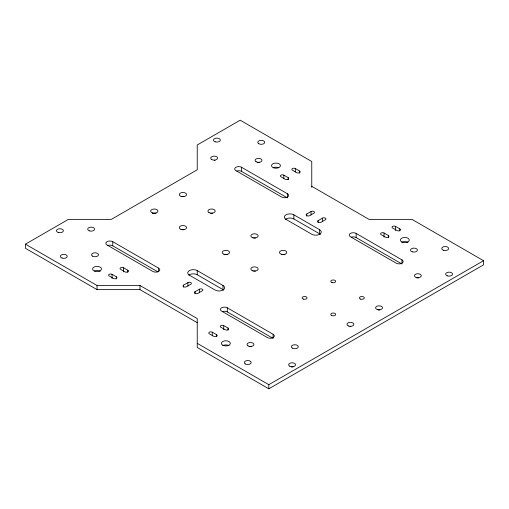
<?xml version="1.0" encoding="UTF-8"?>
<svg xmlns="http://www.w3.org/2000/svg" width="509" height="509" viewBox="0 0 509 509"><rect width="100%" height="100%" fill="white"/><g stroke="black" fill="none" stroke-linecap="round" stroke-linejoin="round"><path stroke-width="0.76" d="M197.237 322.687L139.975 289.627L97.028 289.627L25.45 248.303L25.45 244.167L68.397 219.373L111.344 219.373L197.237 169.783L197.237 144.989L240.184 120.194L311.762 161.518L311.762 187.344M183.641 285.078L187.936 282.603A2.023 1.171 0 0 1 190.799 282.603A2.023 1.171 0 0 1 190.792 284.251L186.498 286.732A2.023 1.171 0 0 1 183.634 286.732A2.023 1.171 0 0 1 183.641 285.078L183.641 287.146M306.755 214.003L311.05 211.521A2.023 1.171 0 0 1 313.913 211.521A2.023 1.171 0 0 1 313.907 213.176L309.612 215.657A2.023 1.171 0 0 1 306.749 215.657A2.023 1.171 0 0 1 306.755 214.003L306.755 216.071M195.093 291.695L199.388 289.214A2.023 1.171 0 0 1 202.251 289.214A2.023 1.171 0 0 1 202.245 290.868L197.95 293.343A2.023 1.171 0 0 1 195.087 293.343A2.023 1.171 0 0 1 195.093 291.695L195.093 293.757M318.208 220.613L322.502 218.132A2.023 1.171 0 0 1 325.366 218.132A2.023 1.171 0 0 1 325.359 219.786L321.064 222.268A2.023 1.171 0 0 1 318.201 222.268A2.023 1.171 0 0 1 318.208 220.613L318.208 222.681M197.237 343.352L268.816 384.677L483.55 260.697L483.55 264.833L268.816 388.806L197.237 347.482L197.237 318.551L139.975 285.492L97.028 285.492L25.45 244.167M483.55 260.697L411.972 219.373L369.025 219.373L311.762 186.313M299.591 171.024A2.023 1.171 0 0 1 299.597 172.678A2.023 1.171 0 0 1 296.734 172.678L292.44 170.197A2.023 1.171 0 0 1 292.433 168.543A2.023 1.171 0 0 1 295.296 168.543L299.597 171.024L299.597 173.092M399.8 228.878A2.023 1.171 0 0 1 399.807 230.532A2.023 1.171 0 0 1 396.944 230.532L392.649 228.051A2.023 1.171 0 0 1 392.643 226.397A2.023 1.171 0 0 1 395.506 226.397L399.807 228.878L399.807 230.946M288.139 177.635A2.023 1.171 0 0 1 288.145 179.289A2.023 1.171 0 0 1 285.282 179.289L280.981 176.808A2.023 1.171 0 0 1 280.981 175.153A2.023 1.171 0 0 1 283.844 175.153L288.145 177.635L288.145 179.702M388.348 235.489A2.023 1.171 0 0 1 388.354 237.143A2.023 1.171 0 0 1 385.491 237.143L381.19 234.662A2.023 1.171 0 0 1 381.19 233.014A2.023 1.171 0 0 1 384.053 233.014L388.354 235.489L388.354 237.557M287.426 193.751A4.047 2.335 0 0 1 287.426 197.059A4.047 2.335 0 0 1 281.7 197.059L235.89 170.61A4.047 2.335 0 0 1 235.89 167.302A4.047 2.335 0 0 1 241.616 167.302L287.426 193.751L287.426 197.193M401.951 259.87A4.047 2.335 0 0 1 401.951 263.178A4.047 2.335 0 0 1 396.225 263.178L350.415 236.73A4.047 2.335 0 0 1 350.415 233.421A4.047 2.335 0 0 1 356.141 233.421L401.951 259.87L401.951 263.318M236.73 171.062A4.047 2.335 0 0 1 241.616 171.438L287.426 197.886M351.255 237.188A4.047 2.335 0 0 1 356.141 237.557L401.951 264.006M293.865 214.83L319.639 229.705A5.567 3.213 0 0 1 319.639 234.248A5.567 3.213 0 0 1 311.762 234.248L285.994 219.373A5.567 3.213 0 0 1 285.994 214.83A5.567 3.213 0 0 1 293.871 214.83L293.865 218.959L319.639 233.835A5.567 3.213 0 0 1 320.403 234.388M197.237 270.616L223.006 285.492A5.567 3.213 0 0 1 223.006 290.041A5.567 3.213 0 0 1 215.135 290.041L189.361 275.165A5.567 3.213 0 0 1 189.367 270.616A5.567 3.213 0 0 1 197.237 270.616L197.237 274.752L223.006 289.627A5.567 3.213 0 0 1 223.674 290.092M158.585 268.135A4.047 2.335 0 0 1 158.585 271.443A4.047 2.335 0 0 1 152.859 271.443L107.049 244.994A4.047 2.335 0 0 1 107.049 241.692A4.047 2.335 0 0 1 112.775 241.692L158.585 268.135L158.585 271.583M273.11 334.26A4.047 2.335 0 0 1 273.11 337.562A4.047 2.335 0 0 1 267.384 337.562L221.574 311.114A4.047 2.335 0 0 1 221.574 307.811A4.047 2.335 0 0 1 227.3 307.811L273.11 334.26L273.11 337.702M107.889 245.453A4.047 2.335 0 0 1 112.775 245.822L157.905 271.876M222.414 311.572A4.047 2.335 0 0 1 227.3 311.941L273.11 338.39M127.804 270.203A2.023 1.171 0 0 1 127.81 271.857A2.023 1.171 0 0 1 124.947 271.857L120.646 269.376A2.023 1.171 0 0 1 120.646 267.721A2.023 1.171 0 0 1 123.509 267.721L127.804 270.203L127.804 272.27M228.019 328.057A2.023 1.171 0 0 1 228.013 329.711A2.023 1.171 0 0 1 225.15 329.711L220.855 327.23A2.023 1.171 0 0 1 220.861 325.582A2.023 1.171 0 0 1 223.725 325.582L228.019 328.057L228.019 330.125M116.351 276.813A2.023 1.171 0 0 1 116.357 278.468A2.023 1.171 0 0 1 113.494 278.468L109.193 275.986A2.023 1.171 0 0 1 109.193 274.338A2.023 1.171 0 0 1 112.056 274.338L116.351 276.813L116.351 278.881M216.567 334.674A2.023 1.171 0 0 1 216.56 336.322A2.023 1.171 0 0 1 213.697 336.322L209.403 333.847A2.023 1.171 0 0 1 209.409 332.192A2.023 1.171 0 0 1 212.272 332.192L216.56 334.674L216.56 336.735M395.512 226.397L395.512 230.532M384.053 233.014L384.053 237.143M356.141 233.421L356.141 237.557M322.502 218.132L322.502 221.58M319.639 229.705L319.639 233.835M311.05 211.521L311.05 214.963M295.303 168.543L295.303 171.985M283.844 175.153L283.844 178.602M268.816 384.677L268.816 388.806M241.616 167.302L241.616 171.438M227.3 307.811L227.3 311.941M223.718 325.582L223.718 329.711M223.006 285.492L223.006 289.627M212.266 332.192L212.266 335.635M199.388 289.214L199.388 292.656M187.936 282.603L187.936 286.045M139.975 285.492L139.975 289.627M123.509 267.721L123.509 271.857M112.775 241.692L112.775 245.822M112.056 274.338L112.056 278.468M97.028 285.492L97.028 289.627M249.575 346.718A3.442 1.985 0 0 1 251.357 346.718M291.212 366.989A3.442 1.985 0 0 1 292.993 366.989M214.168 160.271A3.442 1.985 0 0 1 215.059 160.335M257.643 162.581A3.442 1.985 0 0 1 259.425 162.581M416.96 277.933A3.442 1.985 0 0 1 418.742 277.933M224.049 254.742A3.646 2.106 0 0 1 227.688 254.742M253.558 238.002A3.646 2.106 0 0 1 255.442 238.002M281.312 254.742A3.646 2.106 0 0 1 284.951 254.742M253.558 271.062A3.646 2.106 0 0 1 255.442 271.062M181.98 196.678A3.646 2.106 0 0 1 183.864 196.678M152.471 213.417A3.646 2.106 0 0 1 156.11 213.417M181.98 229.737A3.646 2.106 0 0 1 183.864 229.737M210.611 213.207A3.646 2.106 0 0 1 212.495 213.207M349.938 326.504A3.442 1.985 0 0 1 350.841 326.498M378.155 310.026A3.442 1.985 0 0 1 379.937 310.026M273.747 167.556A4.454 2.57 0 0 1 278.2 167.556M401.665 242.348A4.454 2.57 0 0 1 407.964 242.348M222.719 345.662A4.454 2.57 0 0 1 229.018 345.662M94.801 270.871A4.454 2.57 0 0 1 100.178 271.278M285.326 219.424A5.567 3.213 0 0 1 293.871 218.959M188.794 275.134A5.567 3.213 0 0 1 197.237 274.752M58.198 232.448A3.442 1.985 0 0 0 63.358 230.723A3.442 1.985 0 0 0 58.198 229.005A3.442 1.985 0 0 0 58.198 232.448M89.425 230.87A3.442 1.985 0 0 0 94.591 229.145A3.442 1.985 0 0 0 89.425 227.428A3.442 1.985 0 0 0 89.425 230.87M92.593 256.167A3.442 1.985 0 0 0 98.352 255.276A3.442 1.985 0 0 0 94.14 252.846A3.442 1.985 0 0 0 92.593 256.167M62.079 258.063A3.442 1.985 0 0 0 67.239 256.339A3.442 1.985 0 0 0 62.079 254.621A3.442 1.985 0 0 0 62.079 258.063M289.666 366.181A3.442 1.985 0 0 0 295.424 365.29A3.442 1.985 0 0 0 291.212 362.853A3.442 1.985 0 0 0 289.666 366.181M292.401 348.15A3.442 1.985 0 0 0 298.159 347.259A3.442 1.985 0 0 0 293.941 344.822A3.442 1.985 0 0 0 292.401 348.15M248.029 345.91A3.442 1.985 0 0 0 253.787 345.019A3.442 1.985 0 0 0 249.575 342.582A3.442 1.985 0 0 0 248.029 345.91M245.3 363.941A3.442 1.985 0 0 0 251.058 363.051A3.442 1.985 0 0 0 246.84 360.614A3.442 1.985 0 0 0 245.3 363.941M215.18 141.814A3.442 1.985 0 0 0 220.34 140.09A3.442 1.985 0 0 0 215.18 138.372A3.442 1.985 0 0 0 215.18 141.814M211.731 159.527A3.442 1.985 0 0 0 217.489 158.636A3.442 1.985 0 0 0 213.277 156.206A3.442 1.985 0 0 0 211.731 159.527M256.103 161.767A3.442 1.985 0 0 0 261.861 160.876A3.442 1.985 0 0 0 257.643 158.445A3.442 1.985 0 0 0 256.103 161.767M258.833 143.742A3.442 1.985 0 0 0 264.591 142.851A3.442 1.985 0 0 0 260.379 140.414A3.442 1.985 0 0 0 258.833 143.742M447.36 275.865A3.442 1.985 0 0 0 452.526 274.141A3.442 1.985 0 0 0 447.36 272.423A3.442 1.985 0 0 0 447.36 275.865M416.133 277.443A3.442 1.985 0 0 0 421.293 275.719A3.442 1.985 0 0 0 416.133 274.001A3.442 1.985 0 0 0 416.133 277.443M412.252 251.821A3.442 1.985 0 0 0 417.412 250.104A3.442 1.985 0 0 0 412.252 248.386A3.442 1.985 0 0 0 412.252 251.821M443.479 250.25A3.442 1.985 0 0 0 448.645 248.526A3.442 1.985 0 0 0 443.479 246.808A3.442 1.985 0 0 0 443.479 250.25M224.049 254.258A3.646 2.106 0 0 0 229.514 252.432A3.646 2.106 0 0 0 224.049 250.613A3.646 2.106 0 0 0 224.049 254.258M252.68 237.728A3.646 2.106 0 0 0 258.146 235.902A3.646 2.106 0 0 0 252.68 234.083A3.646 2.106 0 0 0 252.68 237.728M281.312 254.258A3.646 2.106 0 0 0 286.777 252.432A3.646 2.106 0 0 0 281.312 250.613A3.646 2.106 0 0 0 281.312 254.258M252.68 270.788A3.646 2.106 0 0 0 258.146 268.962A3.646 2.106 0 0 0 252.68 267.142A3.646 2.106 0 0 0 252.68 270.788M181.102 196.398A3.646 2.106 0 0 0 186.568 194.578A3.646 2.106 0 0 0 181.102 192.758A3.646 2.106 0 0 0 181.102 196.398M208.976 212.597A3.646 2.106 0 0 0 215.072 211.655A3.646 2.106 0 0 0 210.611 209.078A3.646 2.106 0 0 0 208.976 212.597M152.471 212.927A3.646 2.106 0 0 0 157.936 211.108A3.646 2.106 0 0 0 152.471 209.288A3.646 2.106 0 0 0 152.471 212.927M181.102 229.464A3.646 2.106 0 0 0 186.568 227.638A3.646 2.106 0 0 0 181.102 225.818A3.646 2.106 0 0 0 181.102 229.464M348.341 325.925A3.442 1.985 0 0 0 353.831 324.583A3.442 1.985 0 0 0 349.072 322.509A3.442 1.985 0 0 0 348.341 325.925M377.328 309.529A3.442 1.985 0 0 0 382.488 307.811A3.442 1.985 0 0 0 377.328 306.087A3.442 1.985 0 0 0 377.328 309.529M303.389 299.107A2.43 1.4 0 0 0 307.035 297.892A2.43 1.4 0 0 0 303.389 296.677A2.43 1.4 0 0 0 303.389 299.107M331.518 315.415A2.43 1.4 0 0 0 335.584 314.785A2.43 1.4 0 0 0 332.606 313.067A2.43 1.4 0 0 0 331.518 315.415M360.652 299.107A2.43 1.4 0 0 0 364.298 297.892A2.43 1.4 0 0 0 360.652 296.677A2.43 1.4 0 0 0 360.652 299.107M332.021 282.578A2.43 1.4 0 0 0 335.666 281.362A2.43 1.4 0 0 0 332.021 280.147A2.43 1.4 0 0 0 332.021 282.578M223.642 345.579A4.454 2.57 0 0 0 230.322 343.352A4.454 2.57 0 0 0 223.642 341.125A4.454 2.57 0 0 0 223.642 345.579M94.801 271.189A4.454 2.57 0 0 0 101.482 268.962A4.454 2.57 0 0 0 94.801 266.735A4.454 2.57 0 0 0 94.801 271.189M402.587 242.265A4.454 2.57 0 0 0 409.268 240.038A4.454 2.57 0 0 0 402.587 237.811A4.454 2.57 0 0 0 402.587 242.265M273.747 167.875A4.454 2.57 0 0 0 280.427 165.648A4.454 2.57 0 0 0 273.747 163.421A4.454 2.57 0 0 0 273.747 167.875"/></g></svg>
